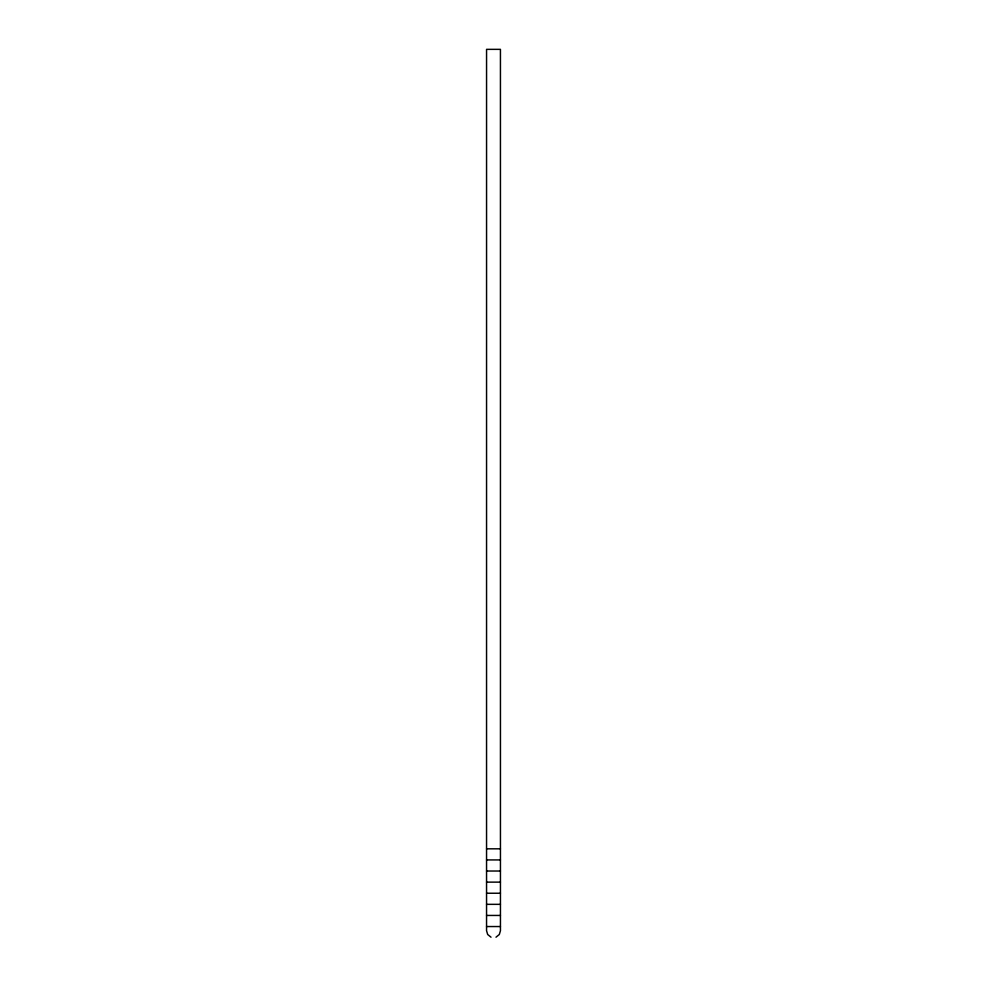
<?xml version="1.0" encoding="UTF-8"?>
<svg xmlns="http://www.w3.org/2000/svg" width="987" height="987" viewBox="0 0 987 987"><rect width="100%" height="100%" fill="white"/><g stroke="black" fill="none" stroke-linecap="round" stroke-linejoin="round"><path stroke-width="1.48" d="M495.992 937.194L499.323 934.492L500.446 930.716L500.434 49.35L486.566 49.35L486.554 930.716L487.677 934.492L491.008 937.194M486.566 848.82L500.434 848.82M486.566 859.924L500.434 859.924M486.566 871.027L500.434 871.027M486.566 882.131L500.434 882.131M486.566 893.235L500.434 893.235M486.566 904.339L500.434 904.339M486.566 915.442L500.434 915.442M486.566 926.546L500.434 926.546"/></g></svg>
